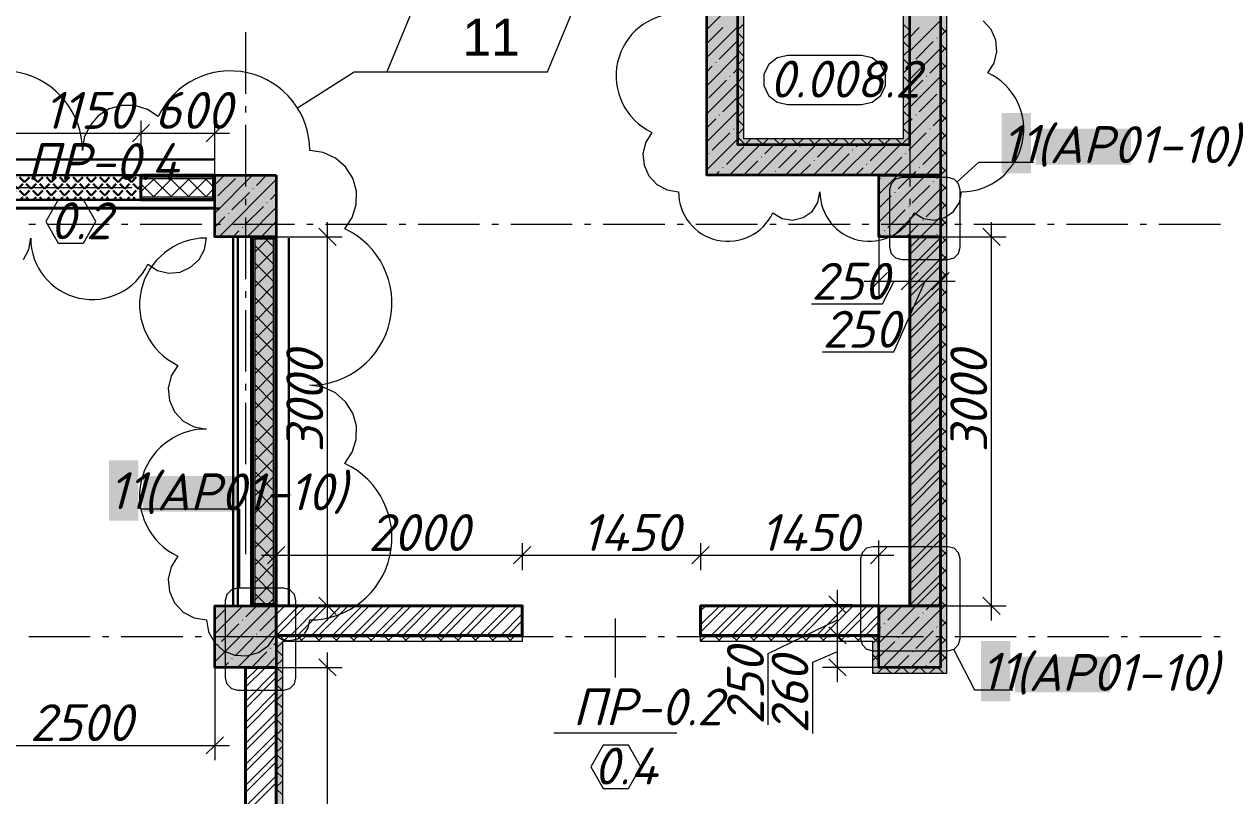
# Model space of a CAD drawing. Header units: millimetres. Extents: x -81576 to 1046824, y -248937 to 691537.
# Drawn here: x 175786 to 185573, y 647396 to 653670 of the extents above; entities that cross this region are included whole.
import ezdxf

# ---------------------------------------------------------------- set-up
doc = ezdxf.new("R2010")
doc.units = ezdxf.units.MM
for name, color, linetype, lineweight in [('0)', 6, 'Continuous', 30), ('0) расчет', 172, 'Continuous', 30), ('0) факт', 80, 'Continuous', 30), ('0.1) дверной проем', 5, 'Continuous', 30), ('0.2) Шпаклевка подвала и баз и фин', 5, 'Continuous', 30)]:
    doc.layers.add(name, color=color, linetype=linetype, lineweight=lineweight)
doc.layers.add('PDF _Геометрия', color=7, linetype='Continuous', true_color=0x1d1d1d)
doc.layers.add('PDF _Сплошная заливка', color=7, linetype='Continuous', true_color=0xffffff)
doc.layers.add('PDF _Текст', color=7, linetype='Continuous')
doc.styles.add('PDF GOST-Common', font='arial.ttf')
doc.styles.add('PDF ISOCPEUR Italic', font='isocpeui.ttf')

msp = doc.modelspace()

# ---------------------------------------------------------------- hatches: boundary and pattern name
at = {"layer": '0)', "transparency": 33554559}
for points in [[(177648.5, 648951.1), (177648.5, 651931.1), (177636, 651931.1), (177636, 648951.1)], [(177648.5, 648951.1), (177661, 648951.1), (177661, 651931.1), (177648.5, 651931.1)], [(177811, 648951.1), (177811, 651931.1), (177661, 651931.1), (177661, 648951.1)], [(177823.5, 648951.1), (177823.5, 651931.1), (177811, 651931.1), (177811, 648951.1)], [(177823.5, 648951.1), (177836, 648951.1), (177836, 651931.1), (177823.5, 651931.1)]]:
    msp.add_hatch(color=256, dxfattribs=at).paths.add_polyline_path(points)
at = {"layer": '0.1) дверной проем', "transparency": 33554687}
h = msp.add_hatch(dxfattribs=at)
h.set_pattern_fill('ANGLE', color=256, scale=11, angle=45)
h.set_pattern_definition([(45, (72398.05, -21150.01), (-54.3305495, 54.3305495), [55.88, -20.955]), (135, (72398.05, -21150.01), (-54.3305495, -54.3305495), [55.88, -20.955])])
h.paths.add_polyline_path([(175586, 652441.1), (176736, 652441.1), (176736, 652241.1), (175586, 652241.1)])
at = {"layer": 'PDF _Сплошная заливка', "true_color": 0x636466, "transparency": 33554559}
for points in [[(183286, 648391.1), (183286, 656090.8), (183236, 656090.8), (183236, 648391.1)], [(181586, 652441.1), (181586, 654690.8), (181336, 654690.8), (181336, 652441.1)], [(183236, 652441.1), (183236, 654690.8), (182986, 654690.8), (182986, 652441.1)], [(181636, 652741.1), (181636, 654640.8), (181586, 654640.8), (181586, 652741.1)], [(182986, 652691.1), (182986, 654640.8), (182936, 654640.8), (182936, 652691.1)], [(182936, 652691.1), (182936, 652741.1), (181586, 652741.1), (181586, 652691.1)], [(181586, 652441.1), (182986, 652441.1), (182986, 652691.1), (181586, 652691.1)], [(177336, 651941.1), (177836, 651941.1), (177836, 652441.1), (177336, 652441.1)], [(182736, 651941.1), (183236, 651941.1), (183236, 652441.1), (182736, 652441.1)], [(183236, 648941.1), (183236, 651941.1), (182986, 651941.1), (182986, 648941.1)], [(177336, 648441.1), (177836, 648441.1), (177836, 648941.1), (177336, 648941.1)], [(182736, 648441.1), (183236, 648441.1), (183236, 648941.1), (182736, 648941.1)], [(177886, 639991.1), (177886, 648651.1), (177836, 648651.1), (177836, 639991.1)], [(182736, 648441.1), (182736, 648701.1), (182686, 648701.1), (182686, 648441.1)], [(182686, 648391.1), (183236, 648391.1), (183236, 648441.1), (182686, 648441.1)]]:
    msp.add_hatch(color=251, dxfattribs=at).paths.add_polyline_path(points)

# ---------------------------------------------------------------- linework, layer by layer
at = {"layer": '0)', "lineweight": 40}
for points in [[(176736, 652241.1), (176736, 652441.1), (177326, 652441.1), (177326, 652241.1)], [(177636, 651931.1), (177836, 651931.1), (177836, 648951.1), (177636, 648951.1)]]:
    msp.add_lwpolyline(points, close=True, dxfattribs=at)
at = {"layer": '0)', "lineweight": 9}
for points in [[(177414.5, 652441.1), (177336, 652362.6)], [(175661, 652341.1), (176661, 652341.1)], [(176736, 652428.6), (177326, 652428.6)], [(176846.7, 652416.1), (176736, 652305.4)], [(176736, 652416.1), (177326, 652416.1)], [(176736, 652371.9), (176841.8, 652266.1)], [(176833.2, 652416.1), (176983.2, 652266.1)], [(176988.1, 652416.1), (176838.1, 652266.1)], [(176974.6, 652416.1), (177124.6, 652266.1)], [(177129.5, 652416.1), (176979.5, 652266.1)], [(177116.1, 652416.1), (177266.1, 652266.1)], [(177271, 652416.1), (177121, 652266.1)], [(177257.5, 652416.1), (177326, 652347.6)], [(176736, 652266.1), (177326, 652266.1)], [(176736, 652253.6), (177326, 652253.6)], [(177326, 652329.7), (177262.4, 652266.1)], [(177648.5, 651931.1), (177648.5, 648951.1)], [(177661, 651931.1), (177661, 648951.1)], [(177811, 651931.1), (177811, 648951.1)], [(177823.5, 651931.1), (177823.5, 648951.1)], [(177811, 651824.8), (177661, 651674.8)], [(177661, 651729.7), (177811, 651579.7)], [(177811, 651683.4), (177661, 651533.4)], [(177661, 651588.3), (177811, 651438.3)], [(177811, 651542), (177661, 651392)]]:
    msp.add_lwpolyline(points, dxfattribs=at)
at = {"layer": '0)', "color": 7, "lineweight": 9}
msp.add_lwpolyline([(177586, 652097.8), (177586, 651597.8)], dxfattribs=at)
at = {"layer": '0) расчет', "color": 21, "lineweight": 9, "true_color": 0xffaaaa}
msp.add_lwpolyline([(181106.5, 653756.7, 0.801088), (180890.3, 652790), (180839.5, 652709.9), (180817.2, 652617.7), (180825.9, 652523.2), (180864.7, 652436.6), (180929.3, 652367.1), (181012.9, 652322.2), (181106.5, 652306.7, 0.801088), (181873.1, 652135.2), (181948.4, 652090.3), (182035, 652076.8), (182120.4, 652096.7), (182192.1, 652147.1), (182239.8, 652220.6), (182256.5, 652306.7, 0.801088), (183023.1, 652135.2), (183098.4, 652090.3), (183185, 652076.8), (183270.4, 652096.7), (183342.1, 652147.1), (183389.8, 652220.6), (183406.5, 652306.7, 0.801089), (183622.6, 653273.3), (183673.5, 653353.4), (183695.7, 653445.7), (183687, 653540.2), (183648.3, 653626.8), (183583.7, 653696.2)], format="xyb", dxfattribs=at)
at = {"layer": '0) расчет', "color": 1, "lineweight": 9}
msp.add_lwpolyline([(175780, 651756.5), (175824.3, 651838.9), (175839.5, 651931.1, 0.801089), (176791.9, 651718.1), (176870.8, 651668.1), (176961.7, 651646.1), (177054.8, 651654.7), (177140.1, 651692.9), (177208.5, 651756.5), (177252.8, 651838.9), (177268.1, 651931.1, 0.801087), (177036.6, 650896.1), (176982.2, 650810.3), (176958.4, 650711.6), (176967.7, 650610.4), (177009.2, 650517.7), (177078.4, 650443.3), (177167.9, 650395.2), (177268.1, 650378.6, 0.801087), (177036.6, 649343.6), (176982.2, 649257.8), (176958.4, 649159.1), (176967.7, 649057.9), (177009.2, 648965.2), (177078.4, 648890.8), (177167.9, 648842.7), (177268.1, 648826.1), (177284.7, 648728.6), (177332.7, 648642.1), (177406.6, 648576.4), (177498.1, 648538.9), (177596.9, 648533.8), (177691.8, 648561.8), (177772.1, 648619.6), (177828.6, 648700.8), (177883.7, 648667.9), (177947, 648658), (178009.4, 648672.6), (178061.8, 648709.4), (178096.7, 648763.2), (178108.9, 648826.1, 0.801089), (178393.3, 650098.2), (178453.8, 650189.3), (178486, 650293.9), (178487.2, 650403.2), (178457.3, 650508.4), (178398.8, 650600.8), (178316.5, 650672.9), (178217.1, 650718.6), (178108.9, 650734.3, 0.801089), (178393.3, 652006.4), (178453.8, 652097.5), (178486, 652202), (178487.2, 652311.4), (178457.3, 652416.6), (178398.8, 652509), (178316.5, 652581), (178217.1, 652626.7), (178108.9, 652642.4, 0.801088), (176876.3, 652918), (176788, 652976.6), (176686.7, 653007.8), (176580.7, 653008.9), (176478.8, 652980), (176389.2, 652923.3), (176319.5, 652843.6), (176275.1, 652747.3), (176260, 652642.4, 0.801087), (175027.3, 652918)], format="xyb", dxfattribs=at)
at = {"layer": '0) расчет'}
for points in [[(174836, 652176.1), (177336, 652176.1)], [(177484.8, 651941.1), (177484.8, 648941.1)]]:
    msp.add_lwpolyline(points, dxfattribs=at)
at = {"layer": '0) факт'}
for points in [[(174836, 652176.1), (177336, 652176.1)], [(177484.8, 651941.1), (177484.8, 648941.1)]]:
    msp.add_lwpolyline(points, dxfattribs=at)
at = {"layer": '0.1) дверной проем'}
msp.add_lwpolyline([(175586, 652441.1), (176736, 652441.1), (176736, 652241.1), (175586, 652241.1)], close=True, dxfattribs=at)
at = {"layer": '0.2) Шпаклевка подвала и баз и фин'}
for points in [[(177336, 652568.8), (174836, 652568.8)], [(177377.1, 652171.9), (174877.1, 652171.9)], [(177523.4, 648941.1), (177523.4, 651931.1)], [(177937.6, 648941.1), (177937.6, 651931.1)]]:
    msp.add_lwpolyline(points, dxfattribs=at)
at = {"layer": 'PDF _Геометрия', "color": 7, "lineweight": 13}
for points in [[(183286, 659590.8), (183286, 656690.8), (183386, 656690.8), (183386, 656640.8), (183386, 656140.8), (183386, 656090.8), (183286, 656090.8), (183286, 648391.1), (183236, 648391.1), (182686, 648391.1), (182686, 648441.1), (182686, 648651.1), (181286, 648651.1), (181286, 648701.1)], [(182686, 648701.1), (182736, 648701.1), (182736, 648441.1), (183236, 648441.1), (183236, 654940.8)], [(182986, 654690.8), (182986, 654640.8), (182986, 652691.1), (182936, 652691.1), (181586, 652691.1), (181586, 652741.1), (181586, 654640.8), (181586, 654690.8)], [(181788, 654690.8), (181788, 654640.8), (181636, 654640.8), (181636, 652741.1), (182936, 652741.1), (182936, 654640.8), (182288, 654640.8), (182288, 654690.8)], [(177836, 640041.1), (177836, 648651.1), (177836, 648701.1)], [(179836, 648701.1), (179836, 648651.1), (177886, 648651.1), (177886, 639991.1), (182736, 639991.1), (182736, 640041.1), (182736, 640241.1), (183236, 640241.1), (183236, 639991.1)]]:
    msp.add_lwpolyline(points, dxfattribs=at)
at = {"layer": 'PDF _Геометрия', "color": 7, "lineweight": 35}
msp.add_lwpolyline([(183236, 654940.8), (183236, 654690.8), (183236, 652441.1), (182986, 652441.1), (181586, 652441.1), (181336, 652441.1), (181336, 654690.8), (181336, 654940.8), (181788, 654940.8), (181788, 654690.8), (181586, 654690.8), (181586, 652691.1), (182986, 652691.1), (182986, 654690.8), (182288, 654690.8), (182288, 654940.8), (182986, 654940.8)], dxfattribs=at)
at = {"layer": 'PDF _Геометрия', "color": 7, "lineweight": 9}
for points in [[(180040, 653281.1), (180268.3, 653831.6), (178963.9, 653831.6), (178735.6, 653281.1)], [(182594.2, 653415.2), (181994.2, 653415.2), (181907.4, 653395.4), (181837.8, 653339.9), (181799.2, 653259.7), (181799.2, 653170.7), (181837.8, 653090.5), (181907.4, 653035), (181994.2, 653015.2), (182594.2, 653015.2), (182681, 653035), (182750.6, 653090.5), (182789.2, 653170.7), (182789.2, 653259.7), (182750.6, 653339.9), (182681, 653395.4)], [(183396.4, 652322), (183383, 652372), (183346.4, 652408.6), (183296.4, 652422), (182921.9, 652422), (182871.9, 652408.6), (182835.3, 652372), (182821.9, 652322), (182821.9, 651856), (182835.3, 651806), (182871.9, 651769.4), (182921.9, 651756), (183296.4, 651756), (183346.4, 651769.4), (183383, 651806), (183396.4, 651856)], [(176064.2, 652242.7), (175962.5, 652066.4), (176064.2, 651890.2), (176267.8, 651890.2), (176369.5, 652066.4), (176267.8, 652242.7)], [(183396.4, 649322), (183383, 649372), (183346.4, 649408.6), (183296.4, 649422), (182685.7, 649422), (182635.7, 649408.6), (182599.1, 649372), (182585.7, 649322), (182585.7, 648676.4), (182599.1, 648626.4), (182635.7, 648589.7), (182685.7, 648576.3), (183296.4, 648576.3), (183346.4, 648589.7), (183383, 648626.4), (183396.4, 648676.4)], [(177996.4, 648984), (177983, 649034), (177946.4, 649070.6), (177896.4, 649084), (177521.9, 649084), (177471.9, 649070.6), (177435.3, 649034), (177421.9, 648984), (177421.9, 648356), (177435.3, 648306), (177471.9, 648269.4), (177521.9, 648256), (177896.4, 648256), (177946.4, 648269.4), (177983, 648306), (177996.4, 648356)], [(180495, 647809.6), (180393.3, 647633.4), (180495, 647457.1), (180698.5, 647457.1), (180800.3, 647633.4), (180698.5, 647809.6)]]:
    msp.add_lwpolyline(points, close=True, dxfattribs=at)
at = {"layer": 'PDF _Геометрия', "lineweight": 9}
for points in [[(181586, 653875.4), (181336, 653625.4)], [(181586, 653647.3), (181336, 653397.3)], [(181466.8, 653642.1), (181336, 653511.4)], [(183236, 653700.6), (182986, 653450.6)], [(183063.5, 653642.1), (182986, 653564.7)], [(183236, 653650), (183286, 653600)], [(183286, 653622.8), (183236, 653572.8)], [(181580.8, 653528.1), (181438.3, 653385.5)], [(183177.5, 653528.1), (183035, 653385.5)], [(183208.4, 653559), (183206, 653556.6)], [(183236, 653586.6), (183234.5, 653585.1)], [(181586, 653419.2), (181336, 653169.2)], [(183236, 653472.5), (182986, 653222.5)], [(183236, 653508.6), (183286, 653458.6)], [(183286, 653481.4), (183236, 653431.4)], [(181381.2, 653328.5), (181336, 653283.3)], [(181412.1, 653359.4), (181409.8, 653357)], [(183008.8, 653359.4), (183006.4, 653357)], [(183236, 653358.5), (183149, 653271.5)], [(183236, 653367.2), (183286, 653317.2)], [(183286, 653340), (183236, 653290)], [(181526.2, 653245.3), (181523.8, 653243)], [(181586, 653305.2), (181552.3, 653271.5)], [(183236, 653244.4), (182986, 652994.4)], [(183122.9, 653245.3), (183120.5, 653243)], [(183236, 653225.8), (183286, 653175.8)], [(181586, 653191.1), (181336, 652941.1)], [(181495.3, 653214.4), (181352.7, 653071.9)], [(183092, 653214.4), (182986, 653108.5)], [(183236, 653130.4), (183234.5, 653128.9)], [(183286, 653198.6), (183236, 653148.6)], [(181586, 653077.1), (181466.8, 652957.8)], [(183206, 653100.4), (183063.5, 652957.8)], [(183236, 653084.4), (183286, 653034.4)], [(183286, 653057.2), (183236, 653007.2)], [(181586, 652963), (181336, 652713)], [(181440.6, 652931.7), (181438.3, 652929.3)], [(183236, 653016.3), (182986, 652766.3)], [(183037.3, 652931.7), (183035, 652929.3)], [(183236, 652942.9), (183286, 652892.9)], [(181409.8, 652900.8), (181336, 652827.1)], [(181586, 652849), (181580.8, 652843.8)], [(183006.4, 652900.8), (182986, 652880.4)], [(183236, 652902.3), (183177.5, 652843.8)], [(183286, 652915.7), (183236, 652865.7)], [(181586, 652734.9), (181336, 652484.9)], [(181523.8, 652786.8), (181381.2, 652644.2)], [(181554.7, 652817.6), (181552.3, 652815.3)], [(183236, 652788.2), (182986, 652538.2), (182888.9, 652441.1), (182736, 652288.2)], [(183120.5, 652786.8), (182986, 652652.3), (182977.9, 652644.2)], [(183151.4, 652817.6), (183149, 652815.3)], [(183236, 652801.5), (183286, 652751.5)], [(183286, 652774.3), (183236, 652724.3)], [(181637.9, 652672.7), (181586, 652620.9), (181495.3, 652530.1)], [(181770.3, 652691.1), (181586, 652506.8), (181520.3, 652441.1)], [(181998.4, 652691.1), (181748.4, 652441.1)], [(181884.3, 652691.1), (181808.9, 652615.7)], [(182065.5, 652644.2), (181923, 652501.6)], [(182226.5, 652691.1), (181976.5, 652441.1)], [(182096.4, 652675.1), (182094.1, 652672.7)], [(182454.6, 652691.1), (182204.6, 652441.1)], [(182340.5, 652691.1), (182236.6, 652587.2)], [(182682.7, 652691.1), (182432.7, 652441.1)], [(182524.1, 652646.6), (182521.7, 652644.2)], [(182568.6, 652691.1), (182550.3, 652672.7)], [(182910.8, 652691.1), (182660.8, 652441.1)], [(182796.7, 652691.1), (182664.3, 652558.7)], [(183234.5, 652672.7), (183092, 652530.1)], [(183236, 652660.1), (183286, 652610.1)], [(183286, 652632.9), (183236, 652582.9)], [(181355.1, 652618.1), (181352.7, 652615.7)], [(181751.9, 652558.7), (181634.3, 652441.1)], [(181782.8, 652589.5), (181780.4, 652587.2)], [(182210.5, 652561), (182208.1, 652558.7)], [(182493.2, 652615.7), (182350.7, 652473.1)], [(182638.2, 652532.5), (182635.8, 652530.1)], [(183236, 652560.1), (183117, 652441.1), (182736, 652060.1)], [(182920.9, 652587.2), (182778.3, 652444.6)], [(182951.8, 652618.1), (182949.4, 652615.7)], [(177642.6, 652441.1), (177336, 652134.5)], [(177756.7, 652441.1), (177674.6, 652359.1)], [(181438.3, 652473.1), (181406.3, 652441.1)], [(181469.2, 652504), (181466.8, 652501.6)], [(181866, 652444.6), (181862.4, 652441.1)], [(181896.8, 652475.5), (181894.5, 652473.1)], [(182179.6, 652530.1), (182090.5, 652441.1)], [(182324.5, 652447), (182322.2, 652444.6)], [(182607.3, 652501.6), (182546.7, 652441.1)], [(183035, 652473.1), (183002.9, 652441.1), (182892.4, 652330.6)], [(183065.8, 652504), (183063.5, 652501.6)], [(183236, 652446.1), (183231, 652441.1), (183206, 652416.1)], [(183236, 652518.7), (183286, 652468.7)], [(183286, 652491.5), (183236, 652441.5)], [(177503.6, 652416.1), (177361, 652273.5)], [(177836, 652406.4), (177370.7, 651941.1)], [(182752.2, 652418.5), (182749.8, 652416.1)], [(183149, 652359.1), (183006.4, 652216.5)], [(183179.9, 652390), (183177.5, 652387.6)], [(183236, 652377.3), (183286, 652327.3)], [(183286, 652350.1), (183236, 652300.1)], [(177617.6, 652302), (177475.1, 652159.5)], [(177648.5, 652332.9), (177646.1, 652330.6)], [(177836, 652292.4), (177788.7, 652245)], [(182835.4, 652273.5), (182736, 652174.2)], [(183236, 652332), (182845.1, 651941.1)], [(182866.3, 652304.4), (182863.9, 652302)], [(177731.7, 652188), (177589.1, 652045.4)], [(177836, 652178.3), (177598.8, 651941.1)], [(177762.5, 652218.9), (177760.2, 652216.5)], [(182949.4, 652159.5), (182806.9, 652016.9)], [(182980.3, 652190.4), (182977.9, 652188)], [(183236, 652218), (183120.5, 652102.5)], [(183236, 652235.8), (183286, 652185.8)], [(183286, 652208.6), (183236, 652158.6)], [(177418, 652102.5), (177336, 652020.5)], [(177448.9, 652133.3), (177446.5, 652131)], [(177836, 652064.3), (177712.9, 651941.1)], [(183063.5, 652045.4), (182959.1, 651941.1)], [(183236, 652103.9), (183073.2, 651941.1)], [(183094.4, 652076.3), (183092, 652073.9)], [(183236, 652094.4), (183286, 652044.4)], [(183286, 652067.2), (183236, 652017.2)], [(177532.1, 651988.4), (177484.8, 651941.1)], [(177563, 652019.3), (177560.6, 652016.9)], [(177836, 651950.2), (177826.9, 651941.1)], [(182749.8, 651959.9), (182736, 651946.1)], [(182780.7, 651990.8), (182778.3, 651988.4)], [(183208.4, 651962.3), (183206, 651959.9)], [(183236, 651989.9), (183234.5, 651988.4)], [(183236, 651953), (183286, 651903)], [(177775.9, 651931.1), (177661, 651816.2)], [(177661, 651871.1), (177811, 651721.1)], [(177742.5, 651931.1), (177811, 651862.6)], [(183286, 651925.8), (183236, 651875.8)], [(183236, 651811.6), (183286, 651761.6)], [(183286, 651784.4), (183236, 651734.4)], [(183236, 651670.1), (183286, 651620.1)], [(183286, 651642.9), (183236, 651592.9)], [(183236, 651528.7), (183286, 651478.7)], [(183286, 651501.5), (183236, 651451.5)], [(177661, 651446.9), (177811, 651296.9)], [(177811, 651400.5), (177661, 651250.5)], [(183236, 651387.3), (183286, 651337.3)], [(183286, 651360.1), (183236, 651310.1)], [(177661, 651305.4), (177811, 651155.4)], [(177811, 651259.1), (177661, 651109.1)], [(177661, 651164), (177811, 651014)], [(183236, 651245.9), (183286, 651195.9)], [(183286, 651218.7), (183236, 651168.7)], [(177811, 651117.7), (177661, 650967.7)], [(183236, 651104.5), (183286, 651054.5)], [(183286, 651077.3), (183236, 651027.3)], [(177661, 651022.6), (177811, 650872.6)], [(177811, 650976.3), (177661, 650826.3)], [(177661, 650881.2), (177811, 650731.2)], [(183236, 650963), (183286, 650913)], [(183286, 650935.8), (183236, 650885.8)], [(177811, 650834.8), (177661, 650684.8)], [(183236, 650821.6), (183286, 650771.6)], [(183286, 650794.4), (183236, 650744.4)], [(177661, 650739.8), (177811, 650589.8)], [(177811, 650693.4), (177661, 650543.4)], [(183236, 650680.2), (183286, 650630.2)], [(177661, 650598.3), (177811, 650448.3)], [(183286, 650653), (183236, 650603)], [(177811, 650552), (177661, 650402)], [(183236, 650538.8), (183286, 650488.8)], [(183286, 650511.6), (183236, 650461.6)], [(177661, 650456.9), (177811, 650306.9)], [(177811, 650410.6), (177661, 650260.6)], [(183236, 650397.4), (183286, 650347.4)], [(177661, 650315.5), (177811, 650165.5)], [(183286, 650370.2), (183236, 650320.2)], [(177811, 650269.2), (177661, 650119.2)], [(183236, 650255.9), (183286, 650205.9)], [(183286, 650228.7), (183236, 650178.7)], [(177661, 650174.1), (177811, 650024.1)], [(177811, 650127.7), (177661, 649977.7)], [(183236, 650114.5), (183286, 650064.5)], [(183286, 650087.3), (183236, 650037.3)], [(177661, 650032.7), (177811, 649882.7)], [(177811, 649986.3), (177661, 649836.3)], [(177661, 649891.2), (177811, 649741.2)], [(183236, 649973.1), (183286, 649923.1)], [(183286, 649945.9), (183236, 649895.9)], [(177811, 649844.9), (177661, 649694.9)], [(183236, 649831.7), (183286, 649781.7)], [(183286, 649804.5), (183236, 649754.5)], [(177661, 649749.8), (177811, 649599.8)], [(177811, 649703.5), (177661, 649553.5)], [(177661, 649608.4), (177811, 649458.4)], [(183236, 649690.2), (183286, 649640.2)], [(183286, 649663), (183236, 649613)], [(177811, 649562.1), (177661, 649412.1)], [(183236, 649548.8), (183286, 649498.8)], [(183286, 649521.6), (183236, 649471.6)], [(177661, 649467), (177811, 649317)], [(177811, 649420.6), (177661, 649270.6)], [(183236, 649407.4), (183286, 649357.4)], [(177661, 649325.5), (177811, 649175.5)], [(183286, 649380.2), (183236, 649330.2)], [(177811, 649279.2), (177661, 649129.2)], [(183236, 649266), (183286, 649216)], [(183286, 649238.8), (183236, 649188.8)], [(177661, 649184.1), (177811, 649034.1)], [(177811, 649137.8), (177661, 648987.8)], [(183236, 649124.6), (183286, 649074.6)], [(177661, 649042.7), (177752.6, 648951.1)], [(183286, 649097.4), (183236, 649047.4)], [(177564.1, 648941.1), (177336, 648713)], [(177792.2, 648941.1), (177336, 648484.9)], [(177418, 648909.1), (177336, 648827.1)], [(177448.9, 648940), (177446.5, 648937.6)], [(177678.1, 648941.1), (177589.1, 648852.1)], [(177811, 648996.4), (177765.8, 648951.1)], [(182810.4, 648941.1), (182736, 648866.8)], [(183038.5, 648941.1), (182736, 648638.7)], [(183236, 648910.6), (182766.6, 648441.1)], [(182924.4, 648941.1), (182806.9, 648823.5)], [(183152.5, 648941.1), (183120.5, 648909.1)], [(183236, 648983.1), (183286, 648933.1)], [(183286, 648955.9), (183236, 648905.9)], [(177563, 648825.9), (177560.6, 648823.5)], [(177836, 648870.9), (177703.2, 648738)], [(183063.5, 648852.1), (182920.9, 648709.5)], [(183094.4, 648882.9), (183092, 648880.6)], [(183236, 648841.7), (183286, 648791.7)], [(183286, 648814.5), (183236, 648764.5)], [(177532.1, 648795), (177389.5, 648652.5)], [(177836, 648756.8), (177520.3, 648441.1)], [(182749.8, 648766.5), (182736, 648752.7)], [(182780.7, 648797.4), (182778.3, 648795)], [(183177.5, 648738), (183035, 648595.4)], [(183208.4, 648768.9), (183206, 648766.5)], [(183236, 648796.5), (183234.5, 648795)], [(177363.4, 648626.3), (177361, 648624)], [(177646.1, 648681), (177503.6, 648538.4)], [(177677, 648711.9), (177674.6, 648709.5)], [(177836, 648642.8), (177817.2, 648624)], [(177886, 648647.1), (177836, 648597.1)], [(177861.2, 648701.1), (177911.2, 648651.1)], [(177940, 648701.1), (177890, 648651.1)], [(178002.6, 648701.1), (178052.6, 648651.1)], [(178081.4, 648701.1), (178031.4, 648651.1)], [(178144.1, 648701.1), (178194.1, 648651.1)], [(178222.9, 648701.1), (178172.9, 648651.1)], [(178285.5, 648701.1), (178335.5, 648651.1)], [(178364.3, 648701.1), (178314.3, 648651.1)], [(178426.9, 648701.1), (178476.9, 648651.1)], [(178505.7, 648701.1), (178455.7, 648651.1)], [(178568.3, 648701.1), (178618.3, 648651.1)], [(178647.1, 648701.1), (178597.1, 648651.1)], [(178709.7, 648701.1), (178759.7, 648651.1)], [(178788.5, 648701.1), (178738.5, 648651.1)], [(178851.2, 648701.1), (178901.2, 648651.1)], [(178930, 648701.1), (178880, 648651.1)], [(178992.6, 648701.1), (179042.6, 648651.1)], [(179071.4, 648701.1), (179021.4, 648651.1)], [(179134, 648701.1), (179184, 648651.1)], [(179212.8, 648701.1), (179162.8, 648651.1)], [(179275.4, 648701.1), (179325.4, 648651.1)], [(179354.2, 648701.1), (179304.2, 648651.1)], [(179416.8, 648701.1), (179466.8, 648651.1)], [(179495.7, 648701.1), (179445.7, 648651.1)], [(179558.3, 648701.1), (179608.3, 648651.1)], [(179637.1, 648701.1), (179587.1, 648651.1)], [(179699.7, 648701.1), (179749.7, 648651.1)], [(179778.5, 648701.1), (179728.5, 648651.1)], [(181334.1, 648701.1), (181286, 648653)], [(181286, 648670.4), (181305.3, 648651.1)], [(181396.7, 648701.1), (181446.7, 648651.1)], [(181475.6, 648701.1), (181425.6, 648651.1)], [(181538.2, 648701.1), (181588.2, 648651.1)], [(181617, 648701.1), (181567, 648651.1)], [(181679.6, 648701.1), (181729.6, 648651.1)], [(181758.4, 648701.1), (181708.4, 648651.1)], [(181821, 648701.1), (181871, 648651.1)], [(181899.8, 648701.1), (181849.8, 648651.1)], [(181962.4, 648701.1), (182012.4, 648651.1)], [(182041.2, 648701.1), (181991.2, 648651.1)], [(182103.9, 648701.1), (182153.9, 648651.1)], [(182182.7, 648701.1), (182132.7, 648651.1)], [(182245.3, 648701.1), (182295.3, 648651.1)], [(182324.1, 648701.1), (182274.1, 648651.1)], [(182386.7, 648701.1), (182436.7, 648651.1)], [(182465.5, 648701.1), (182415.5, 648651.1)], [(182528.1, 648701.1), (182578.1, 648651.1)], [(182606.9, 648701.1), (182556.9, 648651.1)], [(182669.5, 648701.1), (182686, 648684.6), (182736, 648634.6)], [(182736, 648688.8), (182686, 648638.8)], [(182863.9, 648652.5), (182736, 648524.6)], [(182894.8, 648683.3), (182892.4, 648681)], [(183236, 648682.5), (182994.7, 648441.1)], [(183236, 648700.3), (183286, 648650.3)], [(183286, 648673.1), (183236, 648623.1)], [(177760.2, 648566.9), (177634.3, 648441.1)], [(177836, 648528.7), (177748.4, 648441.1)], [(177791.1, 648597.8), (177788.7, 648595.4)], [(177836, 648584.9), (177886, 648534.9)], [(182736, 648547.4), (182686, 648497.4)], [(182686, 648543.2), (182736, 648493.2)], [(182977.9, 648538.4), (182880.6, 648441.1)], [(183008.8, 648569.3), (183006.4, 648566.9)], [(183236, 648568.4), (183149, 648481.4)], [(183236, 648558.9), (183286, 648508.9)], [(183286, 648531.7), (183236, 648481.7)], [(177446.5, 648481.4), (177406.2, 648441.1)], [(177477.4, 648512.3), (177475.1, 648509.9)], [(177886, 648505.7), (177836, 648455.7)], [(177836, 648443.4), (177886, 648393.4)], [(182771.2, 648441.1), (182721.2, 648391.1)], [(182788.1, 648441.1), (182838.1, 648391.1)], [(182912.6, 648441.1), (182862.6, 648391.1)], [(182929.5, 648441.1), (182979.5, 648391.1)], [(183054, 648441.1), (183004, 648391.1)], [(183071, 648441.1), (183121, 648391.1)], [(183122.9, 648455.2), (183120.5, 648452.9)], [(183195.5, 648441.1), (183145.5, 648391.1)], [(183212.4, 648441.1), (183236, 648417.5), (183262.4, 648391.1)], [(183236, 648454.4), (183222.8, 648441.1)], [(177886, 648364.3), (177836, 648314.3)], [(182686, 648401.8), (182696.7, 648391.1)], [(177836, 648302), (177886, 648252)], [(177886, 648222.8), (177836, 648172.8)], [(177836, 648160.6), (177886, 648110.6)], [(177886, 648081.4), (177836, 648031.4)], [(177836, 648019.2), (177886, 647969.2)], [(177886, 647940), (177836, 647890)], [(177836, 647877.8), (177886, 647827.8)], [(177886, 647798.6), (177836, 647748.6)], [(177836, 647736.3), (177886, 647686.3)], [(177886, 647657.2), (177836, 647607.2)], [(177836, 647594.9), (177886, 647544.9)], [(177886, 647515.7), (177836, 647465.7)], [(177836, 647453.5), (177886, 647403.5)]]:
    msp.add_lwpolyline(points, dxfattribs=at)
at = {"layer": 'PDF _Геометрия', "color": 28, "lineweight": 9, "true_color": 0x0e0e00}
for points in [[(181636, 653669.9), (181586, 653619.9)], [(182936, 653667.2), (182986, 653617.2)], [(181586, 653603), (181636, 653553)], [(181636, 653528.5), (181586, 653478.5)], [(182986, 653605.7), (182936, 653555.7)], [(182936, 653525.8), (182986, 653475.8)], [(181586, 653461.6), (181636, 653411.6)], [(182986, 653464.3), (182936, 653414.3)], [(181636, 653387.1), (181586, 653337.1)], [(181586, 653320.1), (181636, 653270.1)], [(182936, 653384.4), (182986, 653334.4)], [(182986, 653322.8), (182936, 653272.8)], [(181636, 653245.6), (181586, 653195.6)], [(182936, 653242.9), (182986, 653192.9)], [(181586, 653178.7), (181636, 653128.7)], [(182986, 653181.4), (182936, 653131.4)], [(181636, 653104.2), (181586, 653054.2)], [(181586, 653037.3), (181636, 652987.3)], [(182936, 653101.5), (182986, 653051.5)], [(182986, 653040), (182936, 652990)], [(181636, 652962.8), (181586, 652912.8)], [(182936, 652960.1), (182986, 652910.1)], [(181586, 652895.9), (181636, 652845.9)], [(182986, 652898.6), (182936, 652848.6)], [(181636, 652821.4), (181586, 652771.4)], [(181586, 652754.5), (181599.4, 652741.1), (181649.4, 652691.1)], [(181697.2, 652741.1), (181647.2, 652691.1)], [(181740.8, 652741.1), (181790.8, 652691.1)], [(181838.6, 652741.1), (181788.6, 652691.1)], [(181882.2, 652741.1), (181932.2, 652691.1)], [(181980, 652741.1), (181930, 652691.1)], [(182023.7, 652741.1), (182073.7, 652691.1)], [(182121.4, 652741.1), (182071.4, 652691.1)], [(182165.1, 652741.1), (182215.1, 652691.1)], [(182262.9, 652741.1), (182212.9, 652691.1)], [(182306.5, 652741.1), (182356.5, 652691.1)], [(182404.3, 652741.1), (182354.3, 652691.1)], [(182447.9, 652741.1), (182497.9, 652691.1)], [(182545.7, 652741.1), (182495.7, 652691.1)], [(182589.3, 652741.1), (182639.3, 652691.1)], [(182687.1, 652741.1), (182637.1, 652691.1)], [(182730.8, 652741.1), (182780.8, 652691.1)], [(182828.6, 652741.1), (182778.6, 652691.1)], [(182872.2, 652741.1), (182922.2, 652691.1)], [(182986, 652757.2), (182936, 652707.2), (182920, 652691.1)], [(182936, 652818.7), (182986, 652768.7)]]:
    msp.add_lwpolyline(points, dxfattribs=at)
at = {"layer": 'PDF _Геометрия', "color": 7, "lineweight": 9}
for points in [[(177586, 653603.6), (177586, 653103.6)], [(182986, 653603.6), (182986, 653103.6)], [(178008.2, 652989), (178468.6, 653281.1), (178735.6, 653281.1)], [(177586, 653003.6), (177586, 652950.7)], [(182986, 653003.6), (182986, 652950.7)], [(176806, 652853.8), (176736, 652783.8), (176666, 652713.8)], [(176736, 652882.8), (176736, 652783.8), (176736, 652663.8)], [(177406, 652853.8), (177336, 652783.8), (177266, 652713.8)], [(177336, 652441.1), (177336, 652783.8), (177336, 652903.8)], [(177586, 652850.7), (177586, 652350.7)], [(182986, 652850.7), (182986, 652350.7)], [(174716, 652783.8), (175586, 652783.8), (176736, 652783.8), (177456, 652783.8)], [(177586, 652250.7), (177586, 652197.8)], [(182986, 652250.7), (182986, 652197.8)], [(175877.4, 652041.1), (175824.5, 652041.1)], [(176477.4, 652041.1), (175977.4, 652041.1)], [(176630.3, 652041.1), (176577.4, 652041.1)], [(177230.3, 652041.1), (176730.3, 652041.1)], [(177383.3, 652041.1), (177330.3, 652041.1)], [(177983.3, 652041.1), (177483.3, 652041.1)], [(178136.2, 652041.1), (178083.3, 652041.1)], [(178736.2, 652041.1), (178236.2, 652041.1)], [(178252.4, 648821.1), (178252.4, 652061.1)], [(178889.1, 652041.1), (178836.2, 652041.1)], [(179489.1, 652041.1), (178989.1, 652041.1)], [(179642, 652041.1), (179589.1, 652041.1)], [(180242, 652041.1), (179742, 652041.1)], [(180394.9, 652041.1), (180342, 652041.1)], [(180994.9, 652041.1), (180494.9, 652041.1)], [(181147.8, 652041.1), (181094.9, 652041.1)], [(181747.8, 652041.1), (181247.8, 652041.1)], [(181900.8, 652041.1), (181847.8, 652041.1)], [(182500.8, 652041.1), (182000.8, 652041.1)], [(182653.7, 652041.1), (182600.8, 652041.1)], [(183253.7, 652041.1), (182753.7, 652041.1)], [(182986, 652097.8), (182986, 651597.8)], [(183406.6, 652041.1), (183353.7, 652041.1)], [(184006.6, 652041.1), (183506.6, 652041.1)], [(183650.9, 648821.1), (183650.9, 652061.1)], [(184159.5, 652041.1), (184106.6, 652041.1)], [(184759.5, 652041.1), (184259.5, 652041.1)], [(184912.4, 652041.1), (184859.5, 652041.1)], [(185512.4, 652041.1), (185012.4, 652041.1)], [(178182.4, 652011.1), (178252.4, 651941.1), (178322.4, 651871.1)], [(183580.9, 652011.1), (183650.9, 651941.1), (183720.9, 651871.1)], [(177836, 651941.1), (178252.4, 651941.1), (178372.4, 651941.1)], [(182736, 651941.1), (182736, 651580.3), (182736, 651460.3)], [(183236, 651941.1), (183650.9, 651941.1), (183770.9, 651941.1)], [(182806, 651650.3), (182736, 651580.3), (182666, 651510.3)], [(183056, 651650.3), (182986, 651580.3), (182916, 651510.3)], [(182986, 651679.3), (182986, 651580.3), (182986, 651460.3)], [(183306, 651650.3), (183236, 651580.3), (183166, 651510.3)], [(183236, 651679.3), (183236, 651580.3), (183236, 651460.3)], [(182186.9, 651394.8), (182766.2, 651394.8), (182861, 651580.3)], [(182276.6, 651005.2), (182855.8, 651005.2), (183111, 651580.3)], [(182616, 651580.3), (182986, 651580.3), (183356, 651580.3)], [(177586, 651497.8), (177586, 651444.9)], [(182986, 651497.8), (182986, 651444.9)], [(177586, 651344.9), (177586, 650844.9)], [(182986, 651344.9), (182986, 650844.9)], [(177586, 650744.9), (177586, 650691.9)], [(182986, 650744.9), (182986, 650691.9)], [(177586, 650591.9), (177586, 650091.9)], [(182986, 650591.9), (182986, 650091.9)], [(177586, 649991.9), (177586, 649939)], [(182986, 649991.9), (182986, 649939)], [(177586, 649839), (177586, 649361.2)], [(182986, 649839), (182986, 649361.2)], [(177906, 649422.3), (177836, 649352.3), (177766, 649282.3)], [(178372.4, 648941.1), (178252.4, 648941.1), (177836, 648941.1), (177836, 649352.3), (177836, 649472.3)], [(179906, 649422.3), (179836, 649352.3), (179766, 649282.3)], [(179836, 649451.3), (179836, 649352.3), (179836, 649232.3)], [(181356, 649422.3), (181286, 649352.3), (181216, 649282.3)], [(181286, 649451.3), (181286, 649352.3), (181286, 649232.3)], [(182806, 649422.3), (182736, 649352.3), (182666, 649282.3)], [(182736, 648941.1), (182736, 649352.3), (182736, 649472.3)], [(177716, 649352.3), (179836, 649352.3), (181286, 649352.3), (182856, 649352.3)], [(178182.4, 649011.1), (178252.4, 648941.1), (178322.4, 648871.1)], [(182328.2, 649021.1), (182398.2, 648951.1), (182468.2, 648881.1)], [(182398.2, 648321.1), (182398.2, 648701.1), (182398.2, 649071.1)], [(183580.9, 649011.1), (183650.9, 648941.1), (183720.9, 648871.1)], [(182299.2, 648951.1), (182398.2, 648951.1), (182518.2, 648951.1)], [(183236, 648941.1), (183650.9, 648941.1), (183770.9, 648941.1)], [(180591.8, 648837.3), (180591.8, 648359)], [(181835.5, 647974.2), (181835.5, 648553.5), (182398.2, 648826.1)], [(182328.2, 648771.1), (182398.2, 648701.1), (182468.2, 648631.1)], [(175823.1, 648691.1), (176323.1, 648691.1)], [(176423.1, 648691.1), (176476, 648691.1)], [(176576, 648691.1), (177076, 648691.1)], [(177176, 648691.1), (177229, 648691.1)], [(177329, 648691.1), (177829, 648691.1)], [(177929, 648691.1), (177981.9, 648691.1)], [(178081.9, 648691.1), (178581.9, 648691.1)], [(178681.9, 648691.1), (178734.8, 648691.1)], [(178834.8, 648691.1), (179334.8, 648691.1)], [(179434.8, 648691.1), (179487.7, 648691.1)], [(179593, 648701.1), (179586, 648701.1)], [(179587.7, 648691.1), (180087.7, 648691.1)], [(180187.7, 648691.1), (180240.6, 648691.1)], [(180340.6, 648691.1), (180840.6, 648691.1)], [(180940.6, 648691.1), (180993.6, 648691.1)], [(181093.6, 648691.1), (181593.6, 648691.1)], [(181693.6, 648691.1), (181746.5, 648691.1)], [(181846.5, 648691.1), (182346.5, 648691.1)], [(182299.2, 648701.1), (182398.2, 648701.1), (182518.2, 648701.1)], [(182446.5, 648691.1), (182499.4, 648691.1)], [(182599.4, 648691.1), (183099.4, 648691.1)], [(183199.4, 648691.1), (183252.3, 648691.1)], [(183352.3, 648691.1), (183852.3, 648691.1)], [(183952.3, 648691.1), (184005.2, 648691.1)], [(184105.2, 648691.1), (184605.2, 648691.1)], [(184705.2, 648691.1), (184758.1, 648691.1)], [(184858.1, 648691.1), (185358.1, 648691.1)], [(185458.1, 648691.1), (185511.1, 648691.1)], [(178252.4, 643071.1), (178252.4, 648561.1)], [(182197.2, 647903.1), (182197.2, 648482.4), (182398.2, 648571.1)], [(177336, 648441.1), (177336, 647806.9), (177336, 647686.9)], [(177836, 648441.1), (178252.4, 648441.1), (178372.4, 648441.1)], [(178182.4, 648511.1), (178252.4, 648441.1), (178322.4, 648371.1)], [(182736, 648441.1), (182398.2, 648441.1), (182278.2, 648441.1)], [(182328.2, 648511.1), (182398.2, 648441.1), (182468.2, 648371.1)], [(177406, 647877), (177336, 647806.9), (177266, 647736.9)], [(180091.8, 647908.1), (181091.8, 647908.1)], [(174716, 647806.9), (177456, 647806.9)]]:
    msp.add_lwpolyline(points, dxfattribs=at)
at = {"layer": 'PDF _Геометрия', "color": 174, "lineweight": 9, "true_color": 0x0000a0}
for points in [[(183370.8, 652388.8), (183549.3, 652548.7), (183992.9, 652548.7)], [(177541, 649084), (177541, 649725.7), (176733.4, 649725.7)], [(183342.3, 648587.5), (183512.7, 648257.5), (183823.2, 648257.5)]]:
    msp.add_lwpolyline(points, dxfattribs=at)
at = {"layer": 'PDF _Геометрия', "color": 7, "lineweight": 35}
for points in [[(177836, 652441.1), (177836, 651941.1), (177336, 651941.1), (177336, 652441.1)], [(183236, 652441.1), (183236, 651941.1), (182736, 651941.1), (182736, 652441.1)], [(177836, 648941.1), (177836, 648441.1), (177336, 648441.1), (177336, 648941.1)], [(183236, 648941.1), (183236, 648441.1), (182736, 648441.1), (182736, 648941.1)]]:
    msp.add_lwpolyline(points, close=True, dxfattribs=at)
at = {"layer": 'PDF _Геометрия', "color": 24, "lineweight": 9, "true_color": 0x8e1d1d}
for points in [[(183073.2, 651941.1), (182986, 651853.9)], [(183130.2, 651941.1), (182986, 651796.9)], [(183236, 651932.9), (182986, 651682.9)], [(183236, 651875.8), (182986, 651625.8)], [(183236, 651761.8), (182986, 651511.8)], [(183236, 651704.8), (182986, 651454.8)], [(183236, 651590.7), (182986, 651340.7)], [(183236, 651533.7), (182986, 651283.7)], [(183236, 651419.6), (182986, 651169.6)], [(183236, 651362.6), (182986, 651112.6)], [(183236, 651248.6), (182986, 650998.6)], [(183236, 651191.5), (182986, 650941.5)], [(183236, 651077.5), (182986, 650827.5)], [(183236, 651020.5), (182986, 650770.5)], [(183236, 650906.4), (182986, 650656.4)], [(183236, 650849.4), (182986, 650599.4)], [(183236, 650735.3), (182986, 650485.3)], [(183236, 650678.3), (182986, 650428.3)], [(183236, 650564.3), (182986, 650314.3)], [(183236, 650507.3), (182986, 650257.3)], [(183236, 650393.2), (182986, 650143.2)], [(183236, 650336.2), (182986, 650086.2)], [(183236, 650222.1), (182986, 649972.1)], [(183236, 650165.1), (182986, 649915.1)], [(183236, 650051.1), (182986, 649801.1)], [(183236, 649994), (182986, 649744)], [(183236, 649880), (182986, 649630)], [(183236, 649823), (182986, 649573)], [(183236, 649708.9), (182986, 649458.9)], [(183236, 649651.9), (182986, 649401.9)], [(183236, 649537.8), (182986, 649287.8)], [(183236, 649480.8), (182986, 649230.8)], [(183236, 649366.8), (182986, 649116.8)], [(183236, 649309.7), (182986, 649059.7)], [(183236, 649195.7), (182986, 648945.7)], [(183236, 649138.7), (183038.5, 648941.1)], [(183236, 649024.6), (183152.5, 648941.1)], [(177849.2, 648941.1), (177836, 648927.9)], [(178020.3, 648941.1), (177836, 648756.8)], [(177906.3, 648941.1), (177836, 648870.9)], [(178077.3, 648941.1), (177837.3, 648701.1)], [(178191.4, 648941.1), (177951.4, 648701.1)], [(178248.4, 648941.1), (178008.4, 648701.1)], [(178362.4, 648941.1), (178122.4, 648701.1)], [(178419.5, 648941.1), (178179.5, 648701.1)], [(178533.5, 648941.1), (178293.5, 648701.1)], [(178590.5, 648941.1), (178350.5, 648701.1)], [(178704.6, 648941.1), (178464.6, 648701.1)], [(178761.6, 648941.1), (178521.6, 648701.1)], [(178875.7, 648941.1), (178635.7, 648701.1)], [(178932.7, 648941.1), (178692.7, 648701.1)], [(179046.7, 648941.1), (178806.7, 648701.1)], [(179103.8, 648941.1), (178863.8, 648701.1)], [(179217.8, 648941.1), (178977.8, 648701.1)], [(179274.8, 648941.1), (179034.8, 648701.1)], [(179388.9, 648941.1), (179148.9, 648701.1)], [(179445.9, 648941.1), (179205.9, 648701.1)], [(179560, 648941.1), (179320, 648701.1)], [(179617, 648941.1), (179377, 648701.1)], [(179731, 648941.1), (179491, 648701.1)], [(179788.1, 648941.1), (179548.1, 648701.1)], [(181441.8, 648941.1), (181286, 648785.3)], [(181327.7, 648941.1), (181286, 648899.4)], [(181498.8, 648941.1), (181286, 648728.3)], [(181612.9, 648941.1), (181372.9, 648701.1)], [(181669.9, 648941.1), (181429.9, 648701.1)], [(181783.9, 648941.1), (181543.9, 648701.1)], [(181841, 648941.1), (181601, 648701.1)], [(181955, 648941.1), (181715, 648701.1)], [(182012, 648941.1), (181772, 648701.1)], [(182126.1, 648941.1), (181886.1, 648701.1)], [(182183.1, 648941.1), (181943.1, 648701.1)], [(182297.1, 648941.1), (182057.1, 648701.1)], [(182354.2, 648941.1), (182114.2, 648701.1)], [(182468.2, 648941.1), (182228.2, 648701.1)], [(182525.2, 648941.1), (182285.2, 648701.1)], [(182639.3, 648941.1), (182399.3, 648701.1)], [(182696.3, 648941.1), (182456.3, 648701.1)], [(183236, 648967.6), (183209.5, 648941.1)], [(179836, 648875), (179662.1, 648701.1)], [(179836, 648818), (179719.1, 648701.1)], [(182736, 648866.8), (182570.4, 648701.1)], [(182736, 648809.7), (182627.4, 648701.1)], [(179836, 648703.9), (179833.2, 648701.1)], [(177691.4, 648441.1), (177586, 648335.8)], [(177748.4, 648441.1), (177586, 648278.7)], [(177836, 648414.7), (177586, 648164.7)], [(177836, 648357.7), (177586, 648107.7)], [(177836, 648243.6), (177586, 647993.6)], [(177836, 648186.6), (177586, 647936.6)], [(177836, 648072.5), (177586, 647822.5)], [(177836, 648015.5), (177586, 647765.5)], [(177836, 647901.5), (177586, 647651.5)], [(177836, 647844.4), (177586, 647594.4)], [(177836, 647730.4), (177586, 647480.4)], [(177836, 647673.4), (177586, 647423.4)], [(177836, 647559.3), (177586, 647309.3)], [(177836, 647502.3), (177586, 647252.3)]]:
    msp.add_lwpolyline(points, dxfattribs=at)
at = {"layer": 'PDF _Геометрия', "color": 16, "lineweight": 40, "true_color": 0x800000}
for points in [[(182986, 651941.1), (183236, 651941.1), (183236, 648941.1), (182986, 648941.1)], [(177836, 648701.1), (177836, 648941.1), (179836, 648941.1), (179836, 648701.1)], [(181286, 648701.1), (181286, 648941.1), (182736, 648941.1), (182736, 648701.1), (182686, 648701.1)]]:
    msp.add_lwpolyline(points, close=True, dxfattribs=at)
at = {"layer": 'PDF _Геометрия', "color": 7, "lineweight": 40}
for points in [[(177836, 648701.1), (179836, 648701.1)], [(181286, 648701.1), (182686, 648701.1)]]:
    msp.add_lwpolyline(points, dxfattribs=at)
at = {"layer": 'PDF _Геометрия', "color": 16, "lineweight": 40, "true_color": 0x800000}
msp.add_lwpolyline([(177586, 643191.1), (177586, 648441.1), (177836, 648441.1), (177836, 640041.1), (177836, 639991.1)], dxfattribs=at)
at = {"layer": 'PDF _Сплошная заливка', "lineweight": 9, "transparency": 33554559}
for points in [[(183735, 652946.6), (183973.2, 652946.6), (183735, 652457.1), (183973.2, 652457.1)], [(184010.9, 652819.4), (184064.5, 652819.4), (184010.9, 652528.3), (184064.5, 652528.3)], [(184064.5, 652819.4), (184302.6, 652819.4), (184064.5, 652528.3), (184302.6, 652528.3)], [(184302.6, 652819.4), (184784.8, 652819.4), (184302.6, 652528.3), (184784.8, 652528.3)], [(176475.5, 650123.6), (176713.6, 650123.6), (176475.5, 649634.2), (176713.6, 649634.2)], [(176751.4, 649996.4), (176804.9, 649996.4), (176751.4, 649705.3), (176804.9, 649705.3)], [(176804.9, 649996.4), (177043.1, 649996.4), (176804.9, 649705.3), (177043.1, 649705.3)], [(177043.1, 649996.4), (177525.3, 649996.4), (177043.1, 649705.3), (177525.3, 649705.3)], [(183565.3, 648655.5), (183803.5, 648655.5), (183565.3, 648166), (183803.5, 648166)], [(183841.2, 648528.2), (183894.7, 648528.2), (183841.2, 648237.2), (183894.7, 648237.2)], [(183894.7, 648528.2), (184132.9, 648528.2), (183894.7, 648237.2), (184132.9, 648237.2)], [(184132.9, 648528.2), (184615.1, 648528.2), (184132.9, 648237.2), (184615.1, 648237.2)]]:
    msp.add_solid(points, dxfattribs=at)

# ---------------------------------------------------------------- texts
at = {"layer": 'PDF _Текст', "char_height": 300, "attachment_point": 4}
for s, insert, style in [('11', (179349.6, 653563.7), 'PDF GOST-Common'), ('0.008.2', (181845, 653223.1), 'PDF ISOCPEUR Italic'), ('1150', (175946.5, 652968.6), 'PDF ISOCPEUR Italic'), ('600', (176846.4, 652968.6), 'PDF ISOCPEUR Italic'), ('11', (183735, 652700.5), 'PDF ISOCPEUR Italic'), ('(АР01-10)', (184010.9, 652675.7), 'PDF ISOCPEUR Italic'), ('ПР-0.4', (175806.7, 652552.7), 'PDF ISOCPEUR Italic'), ('250', (182186.9, 651579.5), 'PDF ISOCPEUR Italic'), ('250', (182276.6, 651189.9), 'PDF ISOCPEUR Italic'), ('11', (176475.5, 649877.6), 'PDF ISOCPEUR Italic'), ('(АР01-10)', (176751.4, 649852.8), 'PDF ISOCPEUR Italic'), ('2000', (178583.2, 649537), 'PDF ISOCPEUR Italic'), ('1450', (180319.7, 649537), 'PDF ISOCPEUR Italic'), ('1450', (181769.7, 649537), 'PDF ISOCPEUR Italic'), ('11', (183565.3, 648409.4), 'PDF ISOCPEUR Italic'), ('(АР01-10)', (183841.2, 648384.6), 'PDF ISOCPEUR Italic'), ('2500', (175833.2, 647991.7), 'PDF ISOCPEUR Italic')]:
    msp.add_mtext(s, dxfattribs=dict(at, insert=insert, style=style))
at = {"layer": 'PDF _Текст', "color": 12, "true_color": 0xdd0000, "char_height": 300, "attachment_point": 4, "style": 'PDF ISOCPEUR Italic'}
for s, insert in [('0.2', (175994.3, 652071.6)), ('ПР-0.2', (180246, 648119.7)), ('0.4', (180416.1, 647638.5))]:
    msp.add_mtext(s, dxfattribs=dict(at, insert=insert))
at = {"layer": 'PDF _Текст', "char_height": 300, "attachment_point": 4, "rotation": 90, "style": 'PDF ISOCPEUR Italic'}
for s, insert in [('3000', (178067.7, 650188.3)), ('3000', (183466.2, 650188.3)), ('250', (181650.8, 647974.2)), ('260', (182012.5, 647903.1))]:
    msp.add_mtext(s, dxfattribs=dict(at, insert=insert))

doc.saveas('drawing.dxf')
